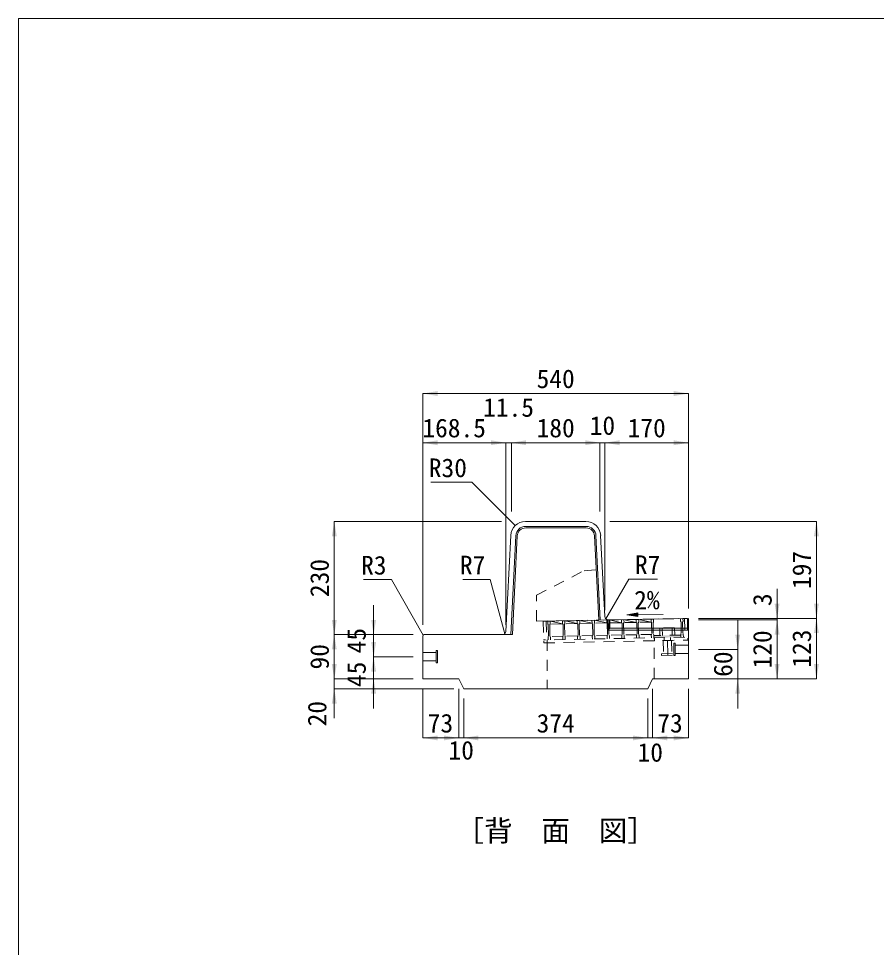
# Model space of a CAD drawing. Units: millimetres at full size. Extents: x -36174 to -11409, y 24892 to 47415.
# Drawn here: x -20400 to -18656, y 28245 to 30133 of the extents above; entities that cross this region are included whole.
import ezdxf
from ezdxf.enums import TextEntityAlignment as Align

# ---------------------------------------------------------------- set-up
doc = ezdxf.new("R2010")
doc.units = ezdxf.units.MM
doc.header["$LTSCALE"] = 30
doc.linetypes.add('USER1', pattern=[1.35, 0.75, -0.6])
doc.linetypes.add('USER2', pattern=[2, 1, -1])
for name, color, linetype, lineweight in [('0_2', 7, 'Continuous', 13), ('側溝・本体', 7, 'Continuous', 9), ('寸法引出', 7, 'Continuous', 9), ('寸法線', 7, 'Continuous', 9), ('本体', 2, 'Continuous', 20), ('枠', 5, 'Continuous', 5), ('補助線', 8, 'Continuous', 9), ('ｲﾝｻｰﾄ', 3, 'USER1', 9), ('ｸﾞﾚｰﾁﾝｸﾞ', 7, 'USER1', 5)]:
    doc.layers.add(name, color=color, linetype=linetype, lineweight=lineweight)
doc.layers.add('ﾊｯﾁﾝｸﾞ', color=8, linetype='Continuous')
doc.styles.add('ＭＳ ゴシック', font='')
doc.styles.get('ＭＳ ゴシック').set_extended_font_data('MS Gothic')

# ---------------------------------------------------------------- blocks, each defined once
blk = doc.blocks.new('filled_arrow')
at = {"color": 0, "linetype": 'Continuous', "lineweight": -2}
blk.add_solid([(7.5, 1.25), (0, 0), (7.5, -1.25)], dxfattribs=at)

msp = doc.modelspace()

# ---------------------------------------------------------------- hatches: boundary and pattern name
at = {"layer": '寸法引出'}
msp.add_hatch(color=256, dxfattribs=at).paths.add_polyline_path([(-19141.12, 28924.53), (-19140.99, 28917.04), (-19163.56, 28920.39)])
at = {"layer": 'ﾊｯﾁﾝｸﾞ'}
msp.add_hatch(color=256, dxfattribs=at).paths.add_polyline_path([(-19084.04, 28874.54), (-19108.73, 28874.05), (-19108.82, 28878.54), (-19084.13, 28879.04), (-19053.83, 28879.64), (-19053.74, 28875.15)])

# ---------------------------------------------------------------- linework, layer by layer
at = {"layer": '側溝・本体', "linetype": 'USER1'}
for p, q in [((-19347.43, 28960.36), (-19250.54, 29010.36)), ((-19250.54, 29010.36), (-19213.39, 29013.36)), ((-19347.43, 28908), (-19347.43, 28960.36)), ((-19347.43, 28908), (-19201.47, 28910.58)), ((-19325.33, 28869.71), (-19325.34, 28770.46)), ((-19108.24, 28790.46), (-19108.24, 28874.06))]:
    msp.add_line(p, q, dxfattribs=at)
at = {"layer": '側溝・本体', "color": 4, "lineweight": 5}
for p, q in [((-19202.24, 28889.46), (-19202.24, 28910.57)), ((-19198.24, 28893.46), (-19198.24, 28910.63)), ((-19202.24, 28889.46), (-19198.24, 28893.46)), ((-19038.24, 28889.46), (-19202.24, 28889.46)), ((-19038.24, 28893.46), (-19198.24, 28893.46))]:
    msp.add_line(p, q, dxfattribs=at)
at = {"layer": '寸法引出'}
msp.add_line((-19163.56, 28920.39), (-19089.54, 28921.68), dxfattribs=at)
at = {"layer": '寸法引出', "lineweight": 13}
msp.add_lwpolyline([(-19141.12, 28924.53), (-19140.99, 28917.04), (-19163.56, 28920.39)], close=True, dxfattribs=at)
at = {"layer": '寸法線'}
for p, q in [((-19578.24, 29370.46), (-19038.24, 29370.46)), ((-19578.24, 28900.46), (-19578.24, 29370.46)), ((-19038.24, 28933.46), (-19038.24, 29370.46)), ((-19578.24, 29270.46), (-19409.74, 29270.46)), ((-19578.24, 28900.46), (-19578.24, 29270.46)), ((-19338.24, 29270.46), (-19469.74, 29270.46)), ((-19409.74, 28900.46), (-19409.74, 29270.46)), ((-19409.74, 28900.46), (-19409.74, 29270.46)), ((-19398.24, 29130.46), (-19398.24, 29270.46)), ((-19398.24, 29270.46), (-19218.24, 29270.46)), ((-19398.24, 29130.46), (-19398.24, 29270.46)), ((-19278.24, 29270.46), (-19148.24, 29270.46)), ((-19218.24, 29130.46), (-19218.24, 29270.46)), ((-19218.24, 29130.46), (-19218.24, 29270.46)), ((-19208.24, 28930.46), (-19208.24, 29270.46)), ((-19208.24, 29270.46), (-19038.24, 29270.46)), ((-19208.24, 28930.46), (-19208.24, 29270.46)), ((-19038.24, 28933.46), (-19038.24, 29270.46)), ((-19758.24, 29110.46), (-19758.24, 28880.46)), ((-19418.24, 29110.46), (-19758.24, 29110.46)), ((-19198.24, 29110.46), (-18778.24, 29110.46)), ((-18778.24, 29110.46), (-18778.24, 28913.46)), ((-18858.24, 28973.46), (-18858.24, 28850.41)), ((-19678.24, 28775.46), (-19678.24, 28940.46)), ((-19018.24, 28913.46), (-18778.24, 28913.46)), ((-19018.24, 28913.46), (-18858.24, 28913.46)), ((-19018.24, 28913.46), (-18778.24, 28913.46)), ((-19018.24, 28910.41), (-18858.24, 28910.41)), ((-19018.24, 28910.41), (-18858.24, 28910.41)), ((-18938.24, 28730.46), (-18938.24, 28910.46)), ((-18858.24, 28910.41), (-18858.24, 28790.46)), ((-18778.24, 28913.46), (-18778.24, 28790.46)), ((-19678.24, 28730.46), (-19678.24, 28895.46)), ((-19598.24, 28880.46), (-19758.24, 28880.46)), ((-19758.24, 28880.46), (-19758.24, 28790.46)), ((-19598.24, 28880.46), (-19758.24, 28880.46)), ((-19598.24, 28880.46), (-19678.24, 28880.46)), ((-19758.24, 28710.46), (-19758.24, 28850.46)), ((-19018.24, 28850.46), (-18938.24, 28850.46)), ((-19598.24, 28835.46), (-19678.24, 28835.46)), ((-19598.24, 28835.46), (-19678.24, 28835.46)), ((-19598.24, 28790.46), (-19758.24, 28790.46)), ((-19598.24, 28790.46), (-19758.24, 28790.46)), ((-19598.24, 28790.46), (-19678.24, 28790.46)), ((-19018.24, 28790.46), (-18778.24, 28790.46)), ((-19018.24, 28790.46), (-18858.24, 28790.46)), ((-19018.24, 28790.46), (-18938.24, 28790.46)), ((-19515.24, 28770.46), (-19758.24, 28770.46)), ((-19578.25, 28770.46), (-19578.25, 28670.46)), ((-19505.24, 28770.46), (-19505.24, 28670.46)), ((-19505.24, 28770.46), (-19505.24, 28670.46)), ((-19111.24, 28770.46), (-19111.24, 28670.46)), ((-19111.24, 28770.46), (-19111.24, 28670.46)), ((-19038.24, 28770.46), (-19038.24, 28670.46)), ((-19495.24, 28750.46), (-19495.24, 28670.46)), ((-19495.24, 28750.46), (-19495.24, 28670.46)), ((-19121.24, 28750.46), (-19121.24, 28670.46)), ((-19121.24, 28750.46), (-19121.24, 28670.46)), ((-19578.25, 28670.46), (-19505.24, 28670.46)), ((-19565.24, 28670.46), (-19435.24, 28670.46)), ((-19495.24, 28670.46), (-19121.24, 28670.46)), ((-19181.24, 28670.46), (-19051.24, 28670.46)), ((-19111.24, 28670.46), (-19038.24, 28670.46))]:
    msp.add_line(p, q, dxfattribs=at)
for points in [[(-19390.38, 29102.2), (-19478.65, 29190.46), (-19562.15, 29190.46)], [(-19577.37, 28879.58), (-19642.05, 28992.51), (-19698.55, 28992.51)], [(-19411.58, 28882.39), (-19441.16, 28992.81), (-19497.25, 28992.81)], [(-19206.37, 28912.46), (-19159.61, 28993.46), (-19101.01, 28993.46)]]:
    msp.add_lwpolyline(points, dxfattribs=at)
at = {"layer": '本体'}
for p, q in [((-19369.71, 29110.46), (-19246.78, 29110.46)), ((-19409.41, 28887.11), (-19399.67, 29081.96)), ((-19208.58, 28917.23), (-19216.82, 29081.96)), ((-19201.47, 28910.58), (-19038.24, 28913.46)), ((-19038.24, 28790.46), (-19038.24, 28913.46)), ((-19578.24, 28877.46), (-19578.24, 28790.46)), ((-19416.4, 28880.46), (-19575.24, 28880.46)), ((-19505.24, 28790.46), (-19578.24, 28790.46)), ((-19505.24, 28790.46), (-19495.24, 28770.46)), ((-19111.24, 28790.46), (-19121.24, 28770.46)), ((-19111.24, 28790.46), (-19038.24, 28790.46)), ((-19495.24, 28770.46), (-19121.24, 28770.46))]:
    msp.add_line(p, q, dxfattribs=at)
at = {"layer": '本体', "color": 4, "lineweight": 5}
for p, q in [((-19369.25, 29100.46), (-19246.32, 29100.46)), ((-19369.25, 29097.46), (-19246.32, 29097.46)), ((-19399.27, 28880.46), (-19389.22, 29081.46)), ((-19396.27, 28880.46), (-19386.23, 29081.31)), ((-19220.79, 28910.24), (-19229.34, 29081.31)), ((-19217.79, 28910.29), (-19226.35, 29081.46)), ((-19396.27, 28880.46), (-19416.4, 28880.46))]:
    msp.add_line(p, q, dxfattribs=at)
at = {"layer": '本体'}
for centre, radius, start, end in [((-19369.71, 29080.46), 30, 90, 177.13809), ((-19246.78, 29080.46), 30, 2.86255, 90), ((-19201.59, 28917.58), 7, 182.86442, 271.0139), ((-19416.4, 28887.46), 7, 270, 357.13809), ((-19575.24, 28877.46), 3, 90, 180)]:
    msp.add_arc(centre, radius, start, end, dxfattribs=at)
at = {"layer": '本体', "color": 4, "lineweight": 5}
for centre, radius, start, end in [((-19369.25, 29080.46), 20, 90, 177.13758), ((-19369.25, 29080.46), 17, 90, 177.13758), ((-19246.32, 29080.46), 20, 2.8624, 90), ((-19246.32, 29080.46), 17, 2.8624, 90)]:
    msp.add_arc(centre, radius, start, end, dxfattribs=at)
at = {"layer": '枠', "lineweight": 20}
for p, q in [((-20399.92, 30132.53), (-14799.92, 30132.53)), ((-20399.92, 26272.53), (-20399.92, 30132.53))]:
    msp.add_line(p, q, dxfattribs=at)
at = {"layer": '補助線', "lineweight": 13}
for p, q in [((-19091.12, 28868.4), (-19071.12, 28868.8)), ((-19081.12, 28868.6), (-19080.52, 28838.6))]:
    msp.add_line(p, q, dxfattribs=at)
at = {"layer": 'ｲﾝｻｰﾄ'}
for p, q in [((-19089.62, 28868.43), (-19072.62, 28868.77)), ((-19089.62, 28868.43), (-19089.08, 28841.43)), ((-19072.62, 28868.77), (-19072.08, 28841.77)), ((-19578.24, 28826.96), (-19578.24, 28843.96)), ((-19093.08, 28841.35), (-19068.08, 28841.85)), ((-19093.08, 28841.35), (-19093.02, 28838.35)), ((-19093.02, 28838.35), (-19068.02, 28838.85)), ((-19068.08, 28841.85), (-19068.02, 28838.85))]:
    msp.add_line(p, q, dxfattribs=at)
at = {"layer": 'ｲﾝｻｰﾄ', "linetype": 'USER2'}
for p, q in [((-19551.24, 28822.96), (-19551.24, 28847.96)), ((-19551.24, 28847.96), (-19548.24, 28847.96)), ((-19548.24, 28822.96), (-19548.24, 28847.96)), ((-19068.24, 28837.96), (-19068.24, 28862.96)), ((-19065.24, 28862.96), (-19068.24, 28862.96)), ((-19065.24, 28837.96), (-19065.24, 28862.96)), ((-19038.24, 28858.96), (-19065.24, 28858.96)), ((-19578.24, 28843.96), (-19551.24, 28843.96)), ((-19065.24, 28837.96), (-19068.24, 28837.96)), ((-19038.24, 28841.96), (-19065.24, 28841.96)), ((-19578.24, 28826.96), (-19551.24, 28826.96)), ((-19551.24, 28822.96), (-19548.24, 28822.96))]:
    msp.add_line(p, q, dxfattribs=at)
at = {"layer": 'ｸﾞﾚｰﾁﾝｸﾞ'}
for p, q in [((-19333.45, 28907.56), (-19040.51, 28913.42)), ((-19333.45, 28907.56), (-19332.57, 28863.57)), ((-19327.45, 28907.68), (-19326.69, 28869.69)), ((-19324.45, 28907.74), (-19049.51, 28913.24)), ((-19324.45, 28907.74), (-19324.33, 28901.74)), ((-19319.45, 28907.84), (-19319.33, 28901.84)), ((-19294.34, 28902.34), (-19319.45, 28907.84)), ((-19294.46, 28908.34), (-19294.34, 28902.34)), ((-19264.34, 28902.94), (-19289.46, 28908.44)), ((-19289.46, 28908.44), (-19289.34, 28902.44)), ((-19264.34, 28902.94), (-19289.34, 28902.44)), ((-19264.46, 28908.94), (-19264.34, 28902.94)), ((-19264.34, 28902.94), (-19263.32, 28901.96)), ((-19259.34, 28903.04), (-19260.32, 28902.02)), ((-19259.46, 28909.04), (-19259.34, 28903.04)), ((-19234.35, 28903.54), (-19259.46, 28909.04)), ((-19234.35, 28903.54), (-19259.34, 28903.04)), ((-19234.47, 28909.54), (-19234.35, 28903.54)), ((-19234.35, 28903.54), (-19233.33, 28902.56)), ((-19233.33, 28902.56), (-19232.85, 28878.56)), ((-19229.35, 28903.64), (-19230.33, 28902.62)), ((-19230.33, 28902.62), (-19229.85, 28878.62)), ((-19229.47, 28909.64), (-19229.35, 28903.64)), ((-19204.35, 28904.14), (-19229.47, 28909.64)), ((-19204.35, 28904.14), (-19229.35, 28903.64)), ((-19204.47, 28910.14), (-19204.35, 28904.14)), ((-19204.35, 28904.14), (-19203.33, 28903.16)), ((-19203.33, 28903.16), (-19202.85, 28879.16)), ((-19199.36, 28904.24), (-19200.33, 28903.22)), ((-19200.33, 28903.22), (-19199.86, 28879.22)), ((-19174.36, 28904.74), (-19199.48, 28910.24)), ((-19199.48, 28910.24), (-19199.36, 28904.24)), ((-19174.36, 28904.74), (-19199.36, 28904.24)), ((-19174.48, 28910.74), (-19174.36, 28904.74)), ((-19174.36, 28904.74), (-19173.34, 28903.76)), ((-19173.34, 28903.76), (-19172.86, 28879.76)), ((-19169.36, 28904.84), (-19170.34, 28903.82)), ((-19170.34, 28903.82), (-19169.86, 28879.82)), ((-19144.37, 28905.34), (-19169.48, 28910.84)), ((-19169.48, 28910.84), (-19169.36, 28904.84)), ((-19144.37, 28905.34), (-19169.36, 28904.84)), ((-19144.49, 28911.34), (-19144.37, 28905.34)), ((-19144.37, 28905.34), (-19143.35, 28904.36)), ((-19143.35, 28904.36), (-19142.87, 28880.36)), ((-19139.37, 28905.44), (-19140.35, 28904.42)), ((-19140.35, 28904.42), (-19139.87, 28880.42)), ((-19114.37, 28905.94), (-19139.49, 28911.44)), ((-19139.49, 28911.44), (-19139.37, 28905.44)), ((-19114.37, 28905.94), (-19139.37, 28905.44)), ((-19114.49, 28911.94), (-19114.37, 28905.94)), ((-19114.37, 28905.94), (-19113.35, 28904.96)), ((-19113.35, 28904.96), (-19112.87, 28880.96)), ((-19109.37, 28906.04), (-19110.35, 28905.02)), ((-19110.35, 28905.02), (-19109.87, 28881.02)), ((-19109.49, 28912.04), (-19109.37, 28906.04)), ((-19054.5, 28913.14), (-19054.38, 28907.14)), ((-19054.38, 28907.14), (-19053.36, 28906.16)), ((-19053.36, 28906.16), (-19052.88, 28882.16)), ((-19049.39, 28907.24), (-19050.36, 28906.22)), ((-19050.36, 28906.22), (-19049.88, 28882.22)), ((-19049.51, 28913.24), (-19049.39, 28907.24)), ((-19046.51, 28913.3), (-19045.75, 28875.31)), ((-19040.51, 28913.42), (-19039.63, 28869.43)), ((-19324.33, 28901.74), (-19323.31, 28900.76)), ((-19323.31, 28900.76), (-19322.83, 28876.77)), ((-19319.33, 28901.84), (-19320.31, 28900.82)), ((-19320.31, 28900.82), (-19319.83, 28876.83)), ((-19294.34, 28902.34), (-19319.33, 28901.84)), ((-19294.34, 28902.34), (-19293.32, 28901.36)), ((-19293.32, 28901.36), (-19292.84, 28877.37)), ((-19289.34, 28902.44), (-19290.32, 28901.42)), ((-19290.32, 28901.42), (-19289.84, 28877.43)), ((-19263.32, 28901.96), (-19262.84, 28877.97)), ((-19260.32, 28902.02), (-19259.84, 28878.03)), ((-19066.63, 28894.39), (-19096.63, 28893.79)), ((-19096.63, 28893.79), (-19096.33, 28878.79)), ((-19091.63, 28893.89), (-19091.33, 28878.89)), ((-19071.63, 28894.29), (-19071.33, 28879.29)), ((-19066.63, 28894.39), (-19066.33, 28879.39)), ((-19045.75, 28875.31), (-19332.69, 28869.57)), ((-19332.57, 28863.57), (-19039.63, 28869.43)), ((-19323.81, 28875.75), (-19322.83, 28876.77)), ((-19323.69, 28869.75), (-19323.81, 28875.75)), ((-19292.84, 28877.37), (-19319.83, 28876.83)), ((-19318.81, 28875.85), (-19319.83, 28876.83)), ((-19318.69, 28869.85), (-19318.81, 28875.85)), ((-19293.82, 28876.35), (-19292.84, 28877.37)), ((-19293.7, 28870.35), (-19293.82, 28876.35)), ((-19262.84, 28877.97), (-19289.84, 28877.43)), ((-19288.82, 28876.45), (-19289.84, 28877.43)), ((-19288.7, 28870.45), (-19288.82, 28876.45)), ((-19263.82, 28876.95), (-19262.84, 28877.97)), ((-19263.7, 28870.95), (-19263.82, 28876.95)), ((-19232.85, 28878.56), (-19259.84, 28878.03)), ((-19258.82, 28877.05), (-19259.84, 28878.03)), ((-19258.7, 28871.05), (-19258.82, 28877.05)), ((-19233.83, 28877.55), (-19232.85, 28878.56)), ((-19233.71, 28871.55), (-19233.83, 28877.55)), ((-19202.85, 28879.16), (-19229.85, 28878.62)), ((-19228.83, 28877.65), (-19229.85, 28878.62)), ((-19228.71, 28871.65), (-19228.83, 28877.65)), ((-19203.83, 28878.15), (-19202.85, 28879.16)), ((-19203.71, 28872.15), (-19203.83, 28878.15)), ((-19172.86, 28879.76), (-19199.86, 28879.22)), ((-19198.84, 28878.25), (-19199.86, 28879.22)), ((-19198.72, 28872.25), (-19198.84, 28878.25)), ((-19173.84, 28878.74), (-19172.86, 28879.76)), ((-19173.72, 28872.75), (-19173.84, 28878.74)), ((-19142.87, 28880.36), (-19169.86, 28879.82)), ((-19168.84, 28878.84), (-19169.86, 28879.82)), ((-19168.72, 28872.85), (-19168.84, 28878.84)), ((-19143.85, 28879.34), (-19142.87, 28880.36)), ((-19143.73, 28873.35), (-19143.85, 28879.34)), ((-19112.87, 28880.96), (-19139.87, 28880.42)), ((-19138.85, 28879.44), (-19139.87, 28880.42)), ((-19138.73, 28873.45), (-19138.85, 28879.44)), ((-19113.85, 28879.94), (-19112.87, 28880.96)), ((-19113.73, 28873.95), (-19113.85, 28879.94)), ((-19108.85, 28880.04), (-19109.87, 28881.02)), ((-19108.73, 28874.05), (-19108.85, 28880.04)), ((-19053.83, 28879.64), (-19108.82, 28878.54)), ((-19107.73, 28874.07), (-19107.61, 28868.07)), ((-19107.73, 28874.07), (-19107.61, 28868.07)), ((-19087.62, 28868.47), (-19087.74, 28874.47)), ((-19087.62, 28868.47), (-19087.74, 28874.47)), ((-19074.62, 28868.73), (-19074.74, 28874.73)), ((-19074.62, 28868.73), (-19074.74, 28874.73)), ((-19053.86, 28881.14), (-19052.88, 28882.16)), ((-19053.74, 28875.15), (-19053.86, 28881.14)), ((-19048.87, 28881.24), (-19049.88, 28882.22)), ((-19048.75, 28875.25), (-19048.87, 28881.24))]:
    msp.add_line(p, q, dxfattribs=at)

# ---------------------------------------------------------------- block references
at = {"layer": '寸法線', "xscale": 4, "yscale": 4}
for p in [(-19578.24, 29370.46), (-19578.24, 29270.46), (-19398.24, 29270.46), (-19398.24, 29270.46), (-19208.24, 29270.46), (-19208.24, 29270.46), (-19578.25, 28670.46), (-19495.24, 28670.46), (-19495.24, 28670.46), (-19111.24, 28670.46)]:
    msp.add_blockref('filled_arrow', p, dxfattribs=at)
at = {"layer": '寸法線'}
for p, xscale, yscale, rotation in [((-19038.24, 29370.46), 4, 4, 180), ((-19409.74, 29270.46), 4, 4, 180), ((-19409.74, 29270.46), 4, 4, 180), ((-19218.24, 29270.46), 4, 4, 180), ((-19218.24, 29270.46), 4, 4, 180), ((-19038.24, 29270.46), 4, 4, 180), ((-19758.24, 29110.46), 4, 4, 270), ((-18778.24, 29110.46), 4, 4, 270), ((-19390.38, 29102.2), 0.2, 0.2, 135), ((-18858.24, 28913.46), 4, 4, 90), ((-18778.24, 28913.46), 4, 4, 90), ((-19758.24, 28880.46), 4, 4, 90), ((-19678.24, 28880.46), 4, 4, 90), ((-19206.37, 28912.46), 0.133, 0.133, 60), ((-18858.24, 28910.41), 4, 4, 270), ((-18858.24, 28910.41), 4, 4, 270), ((-18778.24, 28913.46), 4, 4, 270), ((-19411.58, 28882.39), 0.2, 0.2, 105), ((-19758.24, 28880.46), 4, 4, 270), ((-19678.24, 28835.46), 4, 4, 90), ((-19577.37, 28879.58), 0.2, 0.2, 119.8), ((-18938.24, 28850.46), 4, 4, 90), ((-19678.24, 28835.46), 4, 4, 270), ((-19758.24, 28790.46), 4, 4, 90), ((-19758.24, 28790.46), 4, 4, 90), ((-18858.24, 28790.46), 4, 4, 90), ((-18778.24, 28790.46), 4, 4, 90), ((-19678.24, 28790.46), 4, 4, 270), ((-18938.24, 28790.46), 4, 4, 270), ((-19758.24, 28770.46), 4, 4, 270), ((-19505.24, 28670.46), 4, 4, 180), ((-19121.24, 28670.46), 4, 4, 180), ((-19121.24, 28670.46), 4, 4, 180), ((-19038.24, 28670.46), 4, 4, 180)]:
    msp.add_blockref('filled_arrow', p, dxfattribs=dict(at, xscale=xscale, yscale=yscale, rotation=rotation))

# ---------------------------------------------------------------- texts
at = {"layer": '0_2', "style": 'ＭＳ ゴシック'}
msp.add_text('2%', height=37.98, rotation=1, dxfattribs=at).set_placement((-19122.76, 28950.89), align=Align.MIDDLE_CENTER)
msp.add_text('［背\u3000面\u3000図］', height=42.72, dxfattribs=at).set_placement((-19308.24, 28447.68), align=Align.BOTTOM_CENTER)
at = {"layer": '寸法線', "style": 'ＭＳ ゴシック'}
for s, p in [('540', (-19308.24, 29400.46)), ('11.5', (-19403.99, 29342.26)), ('168.5', (-19514.62, 29300.46)), ('180', (-19308.24, 29300.46)), ('10', (-19213.24, 29305.46)), ('170', (-19123.24, 29300.46)), ('73', (-19542.4, 28700.46)), ('374', (-19308.24, 28700.46)), ('73', (-19075.89, 28700.46)), ('10', (-19500.24, 28645.46)), ('10', (-19116.01, 28641.1))]:
    msp.add_text(s, height=37.98, dxfattribs=at).set_placement(p, align=Align.MIDDLE_CENTER)
for s, p in [('R30', (-19488.65, 29238.46)), ('R3', (-19652.05, 29040.51)), ('R7', (-19451.16, 29040.81))]:
    msp.add_text(s, height=37.98, dxfattribs=at).set_placement(p, align=Align.TOP_RIGHT)
msp.add_text('R7', height=37.98, dxfattribs=at).set_placement((-19147.11, 29041.46), align=Align.TOP_LEFT)
for s, p in [('197', (-18808.24, 29011.96)), ('230', (-19788.24, 28995.46)), ('3', (-18888.24, 28951.45)), ('45', (-19713.24, 28868.22)), ('120', (-18888.24, 28850.44)), ('123', (-18808.24, 28851.96)), ('90', (-19788.24, 28835.46)), ('60', (-18968.24, 28820.46)), ('45', (-19713.24, 28799.72)), ('20', (-19793.24, 28719.83))]:
    msp.add_text(s, height=37.98, rotation=90, dxfattribs=at).set_placement(p, align=Align.MIDDLE_CENTER)

doc.saveas('drawing.dxf')
